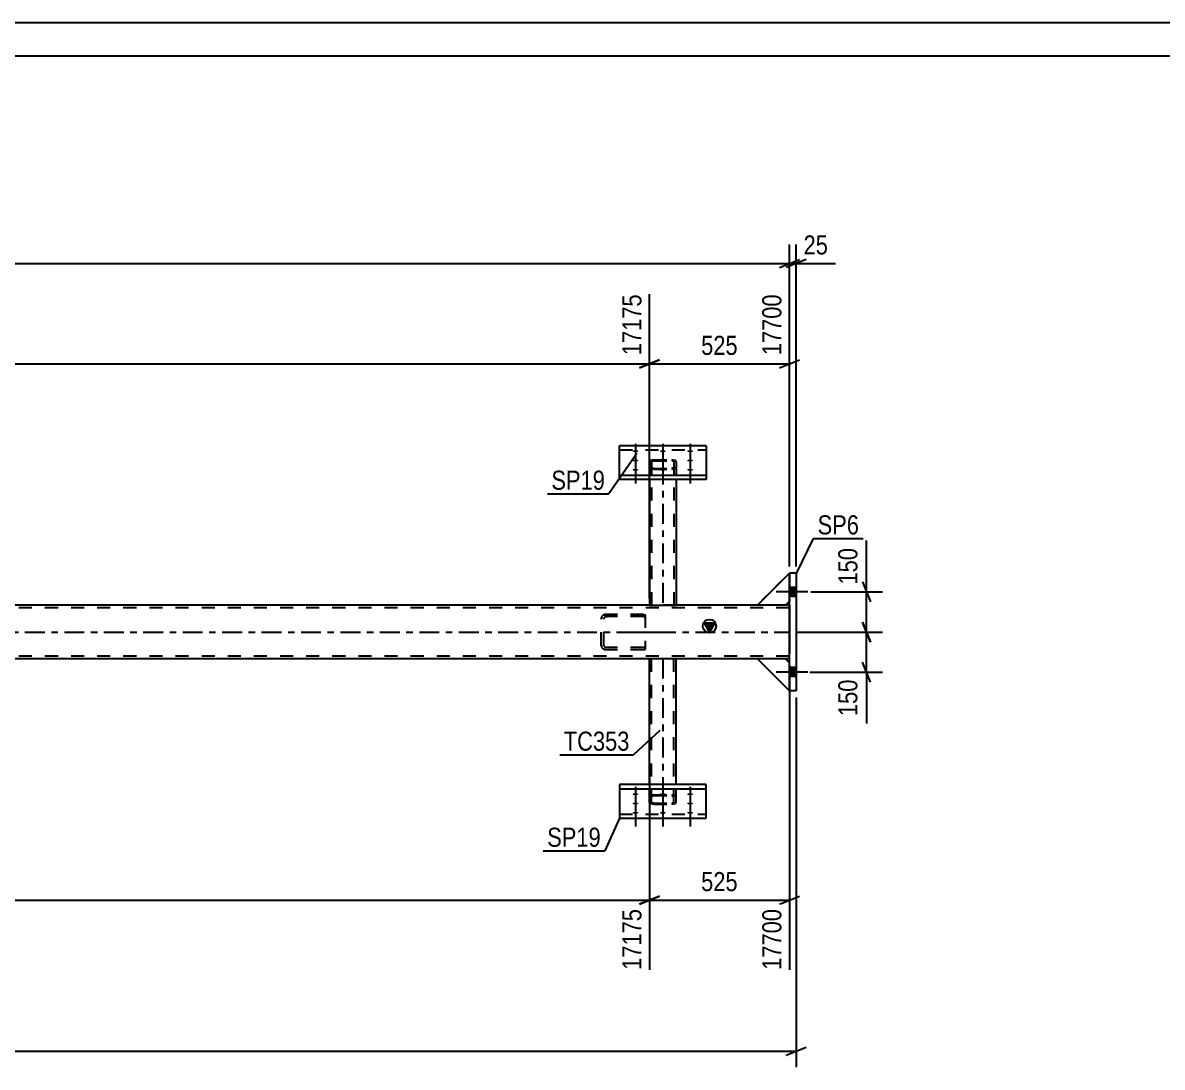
# Model space of a CAD drawing. Header units: millimetres. Extents: x 0 to 1189, y 0 to 841.
# Drawn here: x 591 to 762, y 684.4 to 841 of the extents above; entities that cross this region are included whole.
import ezdxf

# ---------------------------------------------------------------- set-up
doc = ezdxf.new("R2010")
doc.units = ezdxf.units.MM
doc.linetypes.add('DXK_LINE_DOT2', pattern=[3.9198, 1.9599, -1.9599])
doc.linetypes.add('DXK_LINE_DOT3', pattern=[5.9187, 2.979, -0.9799, 0.9799, -0.9799])
doc.styles.add('Arial Narrow', font='ARIALN.TTF', dxfattribs={"height": 0.2})

# ---------------------------------------------------------------- blocks, each defined once
blk = doc.blocks.new('Unknown-761554047-1135')
at = {"color": 5, "linetype": 'Continuous'}
for p, q in [((1189, 841), (0, 841)), ((1184, 836), (5, 836))]:
    blk.add_line(p, q, dxfattribs=at)
blk = doc.blocks.new('Bolt-761554047-3221 - 3147')
at = {"linetype": 'Continuous'}
for points in [[(682.97, 725.46), (683.06, 725.46), (683.15, 725.45), (683.23, 725.44), (683.3, 725.41), (683.35, 725.39), (683.39, 725.36), (683.41, 725.33), (683.41, 725.3), (683.39, 725.27), (683.35, 725.24), (683.3, 725.21), (683.23, 725.19), (683.15, 725.18), (683.06, 725.17), (682.97, 725.16), (682.88, 725.17), (682.79, 725.18), (682.71, 725.19), (682.64, 725.21), (682.59, 725.24), (682.55, 725.27), (682.53, 725.3), (682.53, 725.33), (682.55, 725.36), (682.59, 725.39), (682.64, 725.41), (682.71, 725.44), (682.79, 725.45), (682.88, 725.46)], [(687.07, 725.46), (687.16, 725.46), (687.25, 725.45), (687.33, 725.44), (687.4, 725.41), (687.45, 725.39), (687.49, 725.36), (687.51, 725.33), (687.51, 725.3), (687.49, 725.27), (687.45, 725.24), (687.4, 725.21), (687.33, 725.19), (687.25, 725.18), (687.16, 725.17), (687.07, 725.16), (686.98, 725.17), (686.89, 725.18), (686.81, 725.19), (686.74, 725.21), (686.69, 725.24), (686.65, 725.27), (686.63, 725.3), (686.63, 725.33), (686.65, 725.36), (686.69, 725.39), (686.74, 725.41), (686.81, 725.44), (686.89, 725.45), (686.98, 725.46)], [(691.17, 725.46), (691.26, 725.46), (691.35, 725.45), (691.43, 725.44), (691.5, 725.41), (691.55, 725.39), (691.59, 725.36), (691.61, 725.33), (691.61, 725.3), (691.59, 725.27), (691.55, 725.24), (691.5, 725.21), (691.43, 725.19), (691.35, 725.18), (691.26, 725.17), (691.17, 725.16), (691.08, 725.17), (690.99, 725.18), (690.91, 725.19), (690.84, 725.21), (690.79, 725.24), (690.75, 725.27), (690.73, 725.3), (690.73, 725.33), (690.75, 725.36), (690.79, 725.39), (690.84, 725.41), (690.91, 725.44), (690.99, 725.45), (691.08, 725.46)], [(682.97, 724.06), (683.06, 724.06), (683.15, 724.05), (683.23, 724.03), (683.3, 724.01), (683.35, 723.99), (683.39, 723.96), (683.41, 723.93), (683.41, 723.9), (683.39, 723.87), (683.35, 723.84), (683.3, 723.81), (683.23, 723.79), (683.15, 723.77), (683.06, 723.76), (682.97, 723.76), (682.88, 723.76), (682.79, 723.77), (682.71, 723.79), (682.64, 723.81), (682.59, 723.84), (682.55, 723.87), (682.53, 723.9), (682.53, 723.93), (682.55, 723.96), (682.59, 723.99), (682.64, 724.01), (682.71, 724.03), (682.79, 724.05), (682.88, 724.06)], [(691.17, 724.06), (691.26, 724.06), (691.35, 724.05), (691.43, 724.03), (691.5, 724.01), (691.55, 723.99), (691.59, 723.96), (691.61, 723.93), (691.61, 723.9), (691.59, 723.87), (691.55, 723.84), (691.5, 723.81), (691.43, 723.79), (691.35, 723.77), (691.26, 723.76), (691.17, 723.76), (691.08, 723.76), (690.99, 723.77), (690.91, 723.79), (690.84, 723.81), (690.79, 723.84), (690.75, 723.87), (690.73, 723.9), (690.73, 723.93), (690.75, 723.96), (690.79, 723.99), (690.84, 724.01), (690.91, 724.03), (690.99, 724.05), (691.08, 724.06)], [(682.97, 722.66), (683.06, 722.66), (683.15, 722.65), (683.23, 722.63), (683.3, 722.61), (683.35, 722.58), (683.39, 722.56), (683.41, 722.53), (683.41, 722.49), (683.39, 722.46), (683.35, 722.43), (683.3, 722.41), (683.23, 722.39), (683.15, 722.37), (683.06, 722.36), (682.97, 722.36), (682.88, 722.36), (682.79, 722.37), (682.71, 722.39), (682.64, 722.41), (682.59, 722.43), (682.55, 722.46), (682.53, 722.49), (682.53, 722.53), (682.55, 722.56), (682.59, 722.58), (682.64, 722.61), (682.71, 722.63), (682.79, 722.65), (682.88, 722.66)], [(687.07, 722.66), (687.16, 722.66), (687.25, 722.65), (687.33, 722.63), (687.4, 722.61), (687.45, 722.58), (687.49, 722.56), (687.51, 722.53), (687.51, 722.49), (687.49, 722.46), (687.45, 722.43), (687.4, 722.41), (687.33, 722.39), (687.25, 722.37), (687.16, 722.36), (687.07, 722.36), (686.98, 722.36), (686.89, 722.37), (686.81, 722.39), (686.74, 722.41), (686.69, 722.43), (686.65, 722.46), (686.63, 722.49), (686.63, 722.53), (686.65, 722.56), (686.69, 722.58), (686.74, 722.61), (686.81, 722.63), (686.89, 722.65), (686.98, 722.66)], [(691.17, 722.66), (691.26, 722.66), (691.35, 722.65), (691.43, 722.63), (691.5, 722.61), (691.55, 722.58), (691.59, 722.56), (691.61, 722.53), (691.61, 722.49), (691.59, 722.46), (691.55, 722.43), (691.5, 722.41), (691.43, 722.39), (691.35, 722.37), (691.26, 722.36), (691.17, 722.36), (691.08, 722.36), (690.99, 722.37), (690.91, 722.39), (690.84, 722.41), (690.79, 722.43), (690.75, 722.46), (690.73, 722.49), (690.73, 722.53), (690.75, 722.56), (690.79, 722.58), (690.84, 722.61), (690.91, 722.63), (690.99, 722.65), (691.08, 722.66)]]:
    blk.add_hatch(color=1, dxfattribs=at).paths.add_polyline_path(points)
at = {"color": 1, "linetype": 'Continuous'}
for p, q in [((682.97, 726.4), (682.97, 723.28)), ((687.07, 726.4), (687.07, 723.28)), ((691.17, 726.4), (691.17, 723.28)), ((682.97, 725), (682.97, 721.88)), ((682.97, 723.6), (682.97, 720.48)), ((687.07, 723.6), (687.07, 720.48)), ((691.17, 725), (691.17, 721.88)), ((691.17, 723.6), (691.17, 720.48))]:
    blk.add_line(p, q, dxfattribs=at)
blk = doc.blocks.new('Part-761554047-3164 - 3147')
at = {"color": 2, "linetype": 'Continuous'}
for p, q in [((688.43, 745.63), (685.07, 745.63)), ((685.07, 726.74), (685.07, 745.63)), ((689.07, 745.63), (688.43, 745.63)), ((689.07, 726.74), (689.07, 745.63))]:
    blk.add_line(p, q, dxfattribs=at)
at = {"color": 7, "linetype": 'DXK_LINE_DOT2'}
for p, q in [((685.39, 724.05), (685.39, 745.63)), ((688.55, 745.63), (688.66, 745.63)), ((688.66, 745.63), (688.68, 745.63)), ((688.68, 745.63), (688.73, 745.63)), ((688.73, 745.63), (688.75, 745.63)), ((688.75, 724.05), (688.75, 745.63)), ((685.07, 724.05), (685.07, 726.74)), ((689.07, 724.05), (689.07, 726.74)), ((685.12, 725.06), (685.07, 724.98)), ((685.26, 725.13), (685.12, 725.06)), ((685.47, 725.18), (685.26, 725.13)), ((685.39, 724.98), (685.42, 725.02)), ((685.42, 725.02), (685.49, 725.06)), ((685.71, 725.2), (685.47, 725.18)), ((685.49, 725.06), (685.59, 725.08)), ((685.59, 725.08), (685.71, 725.09)), ((685.71, 725.2), (688.43, 725.2)), ((685.71, 725.09), (688.43, 725.09)), ((688.68, 725.18), (688.43, 725.2)), ((688.43, 725.09), (688.55, 725.08)), ((688.55, 725.08), (688.66, 725.06)), ((688.66, 725.06), (688.73, 725.02)), ((688.88, 725.13), (688.68, 725.18)), ((688.73, 725.02), (688.75, 724.98)), ((689.02, 725.06), (688.88, 725.13)), ((689.07, 724.98), (689.02, 725.06)), ((685.07, 724.05), (685.12, 723.96)), ((685.12, 723.96), (685.26, 723.89)), ((685.26, 723.89), (685.47, 723.85)), ((685.42, 724.01), (685.39, 724.05)), ((685.49, 723.97), (685.42, 724.01)), ((685.47, 723.85), (685.71, 723.83)), ((685.59, 723.95), (685.49, 723.97)), ((685.71, 723.94), (685.59, 723.95)), ((685.71, 723.94), (688.43, 723.94)), ((685.71, 723.83), (688.43, 723.83)), ((688.55, 723.95), (688.43, 723.94)), ((688.43, 723.83), (688.68, 723.85)), ((688.66, 723.97), (688.55, 723.95)), ((688.73, 724.01), (688.66, 723.97)), ((688.68, 723.85), (688.88, 723.89)), ((688.75, 724.05), (688.73, 724.01)), ((688.88, 723.89), (689.02, 723.96)), ((689.02, 723.96), (689.07, 724.05))]:
    blk.add_line(p, q, dxfattribs=at)
at = {"color": 7, "linetype": 'DXK_LINE_DOT3'}
blk.add_line((687.07, 745.63), (687.07, 724.51), dxfattribs=at)
blk = doc.blocks.new('Part-761554047-3298 - 3147')
at = {"color": 2, "linetype": 'Continuous'}
for p, q in [((705.47, 745.63), (701.27, 745.63)), ((701.27, 745.63), (706.07, 740.83)), ((706.07, 745.03), (705.47, 745.63))]:
    blk.add_line(p, q, dxfattribs=at)
at = {"color": 7, "linetype": 'DXK_LINE_DOT2'}
for p, q in [((706.07, 745.03), (706.07, 745.03)), ((706.07, 745.03), (706.07, 745.03)), ((706.07, 740.83), (706.07, 745.03)), ((706.07, 740.83), (706.07, 740.83)), ((706.07, 740.83), (706.07, 740.83))]:
    blk.add_line(p, q, dxfattribs=at)
blk = doc.blocks.new('Part-761554047-3242 - 3147')
at = {"color": 2, "linetype": 'Continuous'}
for p, q in [((680.57, 772.52), (680.57, 777.57)), ((693.57, 777.57), (680.57, 777.57)), ((693.57, 777.57), (693.57, 772.52)), ((680.57, 773.13), (693.57, 773.13)), ((693.57, 772.52), (680.57, 772.52))]:
    blk.add_line(p, q, dxfattribs=at)
at = {"color": 7, "linetype": 'DXK_LINE_DOT2'}
blk.add_line((680.57, 776.97), (693.57, 776.97), dxfattribs=at)
blk = doc.blocks.new('Part-761554047-3307 - 3147')
at = {"color": 2, "linetype": 'Continuous'}
for p, q in [((701.27, 753.66), (706.07, 758.46)), ((706.07, 758.46), (706.07, 758.43)), ((706.07, 754.26), (705.47, 753.66)), ((705.47, 753.66), (701.27, 753.66))]:
    blk.add_line(p, q, dxfattribs=at)
at = {"color": 7, "linetype": 'DXK_LINE_DOT2'}
for q in [(706.07, 758.43), (706.07, 754.26), (706.07, 754.26)]:
    blk.add_line((706.07, 754.26), q, dxfattribs=at)
blk = doc.blocks.new('Part-761554047-3181 - 3147')
at = {"color": 7, "linetype": 'DXK_LINE_DOT2'}
for p, q in [((677.87, 751.87), (677.81, 751.63)), ((677.81, 747.63), (677.81, 751.63)), ((678.25, 751.63), (678.28, 751.75)), ((678.25, 747.63), (678.25, 751.63)), ((684.18, 752.27), (678.33, 752.27)), ((684.18, 751.95), (678.33, 751.95)), ((678.68, 752.27), (678.35, 752.22)), ((678.52, 751.93), (678.68, 751.95)), ((684.18, 752.27), (684.43, 752.23)), ((684.18, 751.95), (684.34, 751.93)), ((684.34, 751.93), (684.43, 751.88)), ((684.43, 752.23), (684.43, 747.03)), ((677.81, 747.63), (677.87, 747.39)), ((678.28, 747.51), (678.25, 747.63)), ((684.18, 747.31), (678.33, 747.31)), ((678.68, 747.31), (678.52, 747.33)), ((684.34, 747.33), (684.18, 747.31)), ((684.43, 747.38), (684.34, 747.33)), ((678.33, 746.99), (684.18, 746.99)), ((678.35, 747.04), (678.68, 746.99)), ((684.18, 746.99), (684.43, 747.03))]:
    blk.add_line(p, q, dxfattribs=at)
at = {"color": 7, "linetype": 'DXK_LINE_DOT3'}
blk.add_line((681.08, 749.63), (688.28, 749.63), dxfattribs=at)
at = {"color": 7, "linetype": 'DXK_LINE_DOT2'}
for centre, radius, start, end in [((678.55, 751.45), 0.802, 104.5547, 147.5896), ((678.62, 751.54), 0.401, 104.5547, 147.5896), ((678.55, 747.81), 0.802, 212.4104, 255.4453), ((678.62, 747.72), 0.401, 212.4104, 255.4453)]:
    blk.add_arc(centre, radius, start, end, dxfattribs=at)
blk = doc.blocks.new('Part-761554047-3194 - 3147')
at = {"color": 2, "linetype": 'Continuous'}
for p, q in [((693.57, 726.74), (680.57, 726.74)), ((680.57, 726.74), (680.57, 721.69)), ((693.57, 721.69), (693.57, 726.74)), ((680.57, 726.13), (693.57, 726.13)), ((680.57, 721.69), (693.57, 721.69))]:
    blk.add_line(p, q, dxfattribs=at)
at = {"color": 7, "linetype": 'DXK_LINE_DOT2'}
blk.add_line((680.57, 722.29), (693.57, 722.29), dxfattribs=at)
blk = doc.blocks.new('Part-761554047-3195 - 3147')
at = {"color": 7, "linetype": 'DXK_LINE_DOT2'}
for p, q in [((685.12, 775.3), (685.07, 775.21)), ((685.07, 775.21), (685.07, 772.52)), ((685.26, 775.37), (685.12, 775.3)), ((685.47, 775.41), (685.26, 775.37)), ((685.39, 775.21), (685.42, 775.25)), ((685.39, 775.21), (685.39, 753.63)), ((685.42, 775.25), (685.49, 775.29)), ((685.71, 775.43), (685.47, 775.41)), ((685.49, 775.29), (685.59, 775.31)), ((685.59, 775.31), (685.71, 775.32)), ((685.71, 775.43), (688.43, 775.43)), ((685.71, 775.32), (688.43, 775.32)), ((688.68, 775.41), (688.43, 775.43)), ((688.43, 775.32), (688.55, 775.31)), ((688.55, 775.31), (688.66, 775.29)), ((688.66, 775.29), (688.73, 775.25)), ((688.88, 775.37), (688.68, 775.41)), ((688.73, 775.25), (688.75, 775.21)), ((688.75, 775.21), (688.75, 753.63)), ((689.02, 775.3), (688.88, 775.37)), ((689.07, 775.21), (689.02, 775.3)), ((689.07, 775.21), (689.07, 772.52)), ((685.07, 774.28), (685.12, 774.2)), ((685.12, 774.2), (685.26, 774.13)), ((685.26, 774.13), (685.47, 774.08)), ((685.42, 774.24), (685.39, 774.28)), ((685.49, 774.2), (685.42, 774.24)), ((685.47, 774.08), (685.71, 774.06)), ((685.59, 774.18), (685.49, 774.2)), ((685.71, 774.17), (685.59, 774.18)), ((685.71, 774.17), (688.43, 774.17)), ((685.71, 774.06), (688.43, 774.06)), ((688.55, 774.18), (688.43, 774.17)), ((688.43, 774.06), (688.68, 774.08)), ((688.66, 774.2), (688.55, 774.18)), ((688.73, 774.24), (688.66, 774.2)), ((688.68, 774.08), (688.88, 774.13)), ((688.75, 774.28), (688.73, 774.24)), ((688.88, 774.13), (689.02, 774.2)), ((689.02, 774.2), (689.07, 774.28)), ((688.73, 753.63), (688.75, 753.63))]:
    blk.add_line(p, q, dxfattribs=at)
at = {"color": 7, "linetype": 'DXK_LINE_DOT3'}
blk.add_line((687.07, 774.75), (687.07, 753.63), dxfattribs=at)
at = {"color": 2, "linetype": 'Continuous'}
for p, q in [((685.07, 772.52), (685.07, 753.63)), ((689.07, 772.52), (689.07, 753.63)), ((685.07, 753.63), (689.07, 753.63))]:
    blk.add_line(p, q, dxfattribs=at)
blk = doc.blocks.new('Bolt-761554047-3200 - 3147')
at = {"linetype": 'Continuous'}
for points in [[(706.07, 756.29), (706.07, 754.97), (707.07, 754.97), (707.07, 756.29)], [(706.07, 756.29), (706.07, 754.97), (707.07, 754.97), (707.07, 756.29)], [(706.07, 744.29), (706.07, 742.97), (707.07, 742.97), (707.07, 744.29)], [(706.07, 744.29), (706.07, 742.97), (707.07, 742.97), (707.07, 744.29)]]:
    blk.add_hatch(color=1, dxfattribs=at).paths.add_polyline_path(points)
at = {"color": 1, "linetype": 'Continuous'}
for p, q in [((707.07, 756.29), (706.07, 756.29)), ((707.07, 756.29), (706.07, 756.29)), ((708.83, 755.63), (704.07, 755.63)), ((708.83, 755.63), (704.07, 755.63)), ((707.07, 754.97), (706.07, 754.97)), ((707.07, 754.97), (706.07, 754.97)), ((707.07, 744.29), (706.07, 744.29)), ((707.07, 744.29), (706.07, 744.29)), ((708.83, 743.63), (704.07, 743.63)), ((708.83, 743.63), (704.07, 743.63)), ((707.07, 742.97), (706.07, 742.97)), ((707.07, 742.97), (706.07, 742.97))]:
    blk.add_line(p, q, dxfattribs=at)
blk = doc.blocks.new('Part-761554047-3204 - 3147')
at = {"color": 2, "linetype": 'Continuous'}
for p, q in [((706.07, 740.83), (706.07, 758.43)), ((707.07, 758.43), (706.07, 758.43)), ((707.07, 758.43), (707.07, 740.83)), ((707.07, 740.83), (706.07, 740.83))]:
    blk.add_line(p, q, dxfattribs=at)
blk = doc.blocks.new('Bolt-761554047-3222 - 3147')
at = {"linetype": 'Continuous'}
for points in [[(682.97, 776.6), (682.88, 776.6), (682.79, 776.61), (682.71, 776.63), (682.64, 776.65), (682.59, 776.68), (682.55, 776.7), (682.53, 776.73), (682.53, 776.77), (682.55, 776.8), (682.59, 776.83), (682.64, 776.85), (682.71, 776.87), (682.79, 776.89), (682.88, 776.9), (682.97, 776.9), (683.06, 776.9), (683.15, 776.89), (683.23, 776.87), (683.3, 776.85), (683.35, 776.83), (683.39, 776.8), (683.41, 776.77), (683.41, 776.73), (683.39, 776.7), (683.35, 776.68), (683.3, 776.65), (683.23, 776.63), (683.15, 776.61), (683.06, 776.6)], [(687.07, 776.6), (686.98, 776.6), (686.89, 776.61), (686.81, 776.63), (686.74, 776.65), (686.69, 776.68), (686.65, 776.7), (686.63, 776.73), (686.63, 776.77), (686.65, 776.8), (686.69, 776.83), (686.74, 776.85), (686.81, 776.87), (686.89, 776.89), (686.98, 776.9), (687.07, 776.9), (687.16, 776.9), (687.25, 776.89), (687.33, 776.87), (687.4, 776.85), (687.45, 776.83), (687.49, 776.8), (687.51, 776.77), (687.51, 776.73), (687.49, 776.7), (687.45, 776.68), (687.4, 776.65), (687.33, 776.63), (687.25, 776.61), (687.16, 776.6)], [(691.17, 776.6), (691.08, 776.6), (690.99, 776.61), (690.91, 776.63), (690.84, 776.65), (690.79, 776.68), (690.75, 776.7), (690.73, 776.73), (690.73, 776.77), (690.75, 776.8), (690.79, 776.83), (690.84, 776.85), (690.91, 776.87), (690.99, 776.89), (691.08, 776.9), (691.17, 776.9), (691.26, 776.9), (691.35, 776.89), (691.43, 776.87), (691.5, 776.85), (691.55, 776.83), (691.59, 776.8), (691.61, 776.77), (691.61, 776.73), (691.59, 776.7), (691.55, 776.68), (691.5, 776.65), (691.43, 776.63), (691.35, 776.61), (691.26, 776.6)], [(682.97, 775.2), (682.88, 775.2), (682.79, 775.21), (682.71, 775.23), (682.64, 775.25), (682.59, 775.27), (682.55, 775.3), (682.53, 775.33), (682.53, 775.36), (682.55, 775.39), (682.59, 775.42), (682.64, 775.45), (682.71, 775.47), (682.79, 775.49), (682.88, 775.5), (682.97, 775.5), (683.06, 775.5), (683.15, 775.49), (683.23, 775.47), (683.3, 775.45), (683.35, 775.42), (683.39, 775.39), (683.41, 775.36), (683.41, 775.33), (683.39, 775.3), (683.35, 775.27), (683.3, 775.25), (683.23, 775.23), (683.15, 775.21), (683.06, 775.2)], [(691.17, 775.2), (691.08, 775.2), (690.99, 775.21), (690.91, 775.23), (690.84, 775.25), (690.79, 775.27), (690.75, 775.3), (690.73, 775.33), (690.73, 775.36), (690.75, 775.39), (690.79, 775.42), (690.84, 775.45), (690.91, 775.47), (690.99, 775.49), (691.08, 775.5), (691.17, 775.5), (691.26, 775.5), (691.35, 775.49), (691.43, 775.47), (691.5, 775.45), (691.55, 775.42), (691.59, 775.39), (691.61, 775.36), (691.61, 775.33), (691.59, 775.3), (691.55, 775.27), (691.5, 775.25), (691.43, 775.23), (691.35, 775.21), (691.26, 775.2)], [(682.97, 773.8), (682.88, 773.8), (682.79, 773.81), (682.71, 773.82), (682.64, 773.85), (682.59, 773.87), (682.55, 773.9), (682.53, 773.93), (682.53, 773.96), (682.55, 773.99), (682.59, 774.02), (682.64, 774.05), (682.71, 774.07), (682.79, 774.08), (682.88, 774.09), (682.97, 774.1), (683.06, 774.09), (683.15, 774.08), (683.23, 774.07), (683.3, 774.05), (683.35, 774.02), (683.39, 773.99), (683.41, 773.96), (683.41, 773.93), (683.39, 773.9), (683.35, 773.87), (683.3, 773.85), (683.23, 773.82), (683.15, 773.81), (683.06, 773.8)], [(687.07, 773.8), (686.98, 773.8), (686.89, 773.81), (686.81, 773.82), (686.74, 773.85), (686.69, 773.87), (686.65, 773.9), (686.63, 773.93), (686.63, 773.96), (686.65, 773.99), (686.69, 774.02), (686.74, 774.05), (686.81, 774.07), (686.89, 774.08), (686.98, 774.09), (687.07, 774.1), (687.16, 774.09), (687.25, 774.08), (687.33, 774.07), (687.4, 774.05), (687.45, 774.02), (687.49, 773.99), (687.51, 773.96), (687.51, 773.93), (687.49, 773.9), (687.45, 773.87), (687.4, 773.85), (687.33, 773.82), (687.25, 773.81), (687.16, 773.8)], [(691.17, 773.8), (691.08, 773.8), (690.99, 773.81), (690.91, 773.82), (690.84, 773.85), (690.79, 773.87), (690.75, 773.9), (690.73, 773.93), (690.73, 773.96), (690.75, 773.99), (690.79, 774.02), (690.84, 774.05), (690.91, 774.07), (690.99, 774.08), (691.08, 774.09), (691.17, 774.1), (691.26, 774.09), (691.35, 774.08), (691.43, 774.07), (691.5, 774.05), (691.55, 774.02), (691.59, 773.99), (691.61, 773.96), (691.61, 773.93), (691.59, 773.9), (691.55, 773.87), (691.5, 773.85), (691.43, 773.82), (691.35, 773.81), (691.26, 773.8)]]:
    blk.add_hatch(color=1, dxfattribs=at).paths.add_polyline_path(points)
at = {"color": 1, "linetype": 'Continuous'}
for p, q in [((682.97, 777.84), (682.97, 774.72)), ((682.97, 776.44), (682.97, 773.32)), ((687.07, 777.84), (687.07, 774.72)), ((691.17, 777.84), (691.17, 774.72)), ((691.17, 776.44), (691.17, 773.32)), ((682.97, 775.04), (682.97, 771.92)), ((687.07, 775.04), (687.07, 771.92)), ((691.17, 775.04), (691.17, 771.92))]:
    blk.add_line(p, q, dxfattribs=at)
blk = doc.blocks.new('Part-761554047-3272 - 3147')
at = {"color": 7, "linetype": 'DXK_LINE_DOT2'}
for p, q in [((701.27, 753.66), (706.07, 758.46)), ((706.07, 758.46), (706.07, 754.26)), ((706.07, 754.26), (705.47, 753.66)), ((705.47, 753.66), (701.27, 753.66))]:
    blk.add_line(p, q, dxfattribs=at)
blk = doc.blocks.new('Part-761554047-3295 - 3147')
at = {"color": 7, "linetype": 'DXK_LINE_DOT2'}
for p, q in [((705.47, 745.63), (701.27, 745.63)), ((701.27, 745.63), (706.07, 740.83)), ((706.07, 745.03), (705.47, 745.63)), ((706.07, 740.83), (706.07, 745.03))]:
    blk.add_line(p, q, dxfattribs=at)
blk = doc.blocks.new('Part-761554047-3301 - 3147')
at = {"color": 7, "linetype": 'DXK_LINE_DOT2'}
for p, q in [((705.47, 745.63), (701.27, 745.63)), ((701.27, 745.63), (706.07, 740.83)), ((706.07, 745.03), (705.47, 745.63)), ((706.07, 740.83), (706.07, 745.03))]:
    blk.add_line(p, q, dxfattribs=at)
blk = doc.blocks.new('Part-761554047-3304 - 3147')
at = {"color": 7, "linetype": 'DXK_LINE_DOT2'}
for p, q in [((701.27, 753.66), (706.07, 758.46)), ((706.07, 758.46), (706.07, 754.26)), ((706.07, 754.26), (705.47, 753.66)), ((705.47, 753.66), (701.27, 753.66))]:
    blk.add_line(p, q, dxfattribs=at)
blk = doc.blocks.new('Part-761554047-3324 - 3147')
at = {"linetype": 'Continuous'}
blk.add_hatch(color=2, dxfattribs=at).paths.add_polyline_path([(694.07, 749.63), (693.27, 751.03), (694.87, 751.03)])
at = {"color": 7, "linetype": 'DXK_LINE_DOT2'}
for p, q in [((706.07, 753.23), (76.43, 753.23)), ((689.07, 753.63), (685.07, 753.63)), ((706.07, 753.63), (706.07, 752.83)), ((706.07, 753.63), (706.07, 753.4)), ((706.07, 746.03), (76.43, 746.03)), ((689.07, 745.63), (685.07, 745.63)), ((705.47, 745.63), (701.27, 745.63)), ((706.07, 745.63), (706.07, 746.43))]:
    blk.add_line(p, q, dxfattribs=at)
at = {"color": 2, "linetype": 'Continuous'}
for p, q in [((685.07, 753.63), (449.08, 753.63)), ((706.07, 753.63), (689.07, 753.63)), ((706.07, 752.83), (706.07, 746.43)), ((694.07, 749.63), (693.27, 751.03)), ((693.27, 751.03), (694.87, 751.03)), ((694.87, 751.03), (694.07, 749.63)), ((685.07, 745.63), (449.08, 745.63)), ((701.27, 745.63), (689.07, 745.63)), ((706.07, 745.63), (705.47, 745.63))]:
    blk.add_line(p, q, dxfattribs=at)
at = {"color": 7, "linetype": 'DXK_LINE_DOT3'}
blk.add_line((76.43, 749.63), (706.07, 749.63), dxfattribs=at)
at = {"color": 2, "linetype": 'Continuous'}
blk.add_circle((694.07, 750.53), 1, dxfattribs=at)
blk = doc.blocks.new('StraightDimension-761554047-7304 - 3147')
at = {"color": 7, "linetype": 'Continuous'}
for p, q in [((706.07, 759.46), (706.07, 807.75)), ((704.57, 804.3), (707.57, 805.5)), ((63.53, 804.9), (706.07, 804.9))]:
    blk.add_line(p, q, dxfattribs=at)
blk = doc.blocks.new('StraightDimension-761554047-3360 - 3147')
at = {"color": 7, "linetype": 'Continuous'}
for p, q in [((717.03, 757.13), (718.23, 754.13)), ((709.29, 755.63), (720.03, 755.63)), ((717.63, 749.63), (717.63, 755.63)), ((718.23, 748.13), (717.03, 751.13)), ((707.07, 749.63), (720.03, 749.63))]:
    blk.add_line(p, q, dxfattribs=at)
at = {"color": 0}
blk.add_wipeout([(716.88, 762.84), (712.68, 762.84), (712.68, 756.15), (716.88, 756.15)], dxfattribs=at)
at = {"color": 7, "linetype": 'Continuous'}
blk.add_line((717.63, 755.63), (717.63, 763.36), dxfattribs=at)
blk.add_line((717.63, 755.63), (717.63, 763.36), dxfattribs=at)
at = {"color": 3, "style": 'Arial Narrow'}
blk.add_text('150', height=2.863, rotation=90.0002, dxfattribs=at).set_placement((716.28, 756.75))
blk = doc.blocks.new('StraightDimension-761554047-3340 - 3147')
at = {"color": 7, "linetype": 'Continuous'}
for p, q in [((707.07, 739.83), (707.07, 684.36)), ((63.53, 686.76), (707.07, 686.76)), ((705.57, 686.16), (708.57, 687.36))]:
    blk.add_line(p, q, dxfattribs=at)
blk = doc.blocks.new('StraightDimension-761554047-3351 - 3147')
at = {"color": 7, "linetype": 'Continuous'}
for p, q in [((717.03, 751.13), (718.23, 748.13)), ((707.07, 749.63), (720.03, 749.63)), ((717.63, 743.63), (717.63, 749.63)), ((718.23, 742.13), (717.03, 745.13)), ((709.15, 743.63), (720.03, 743.63))]:
    blk.add_line(p, q, dxfattribs=at)
at = {"color": 0}
blk.add_wipeout([(716.88, 743.1), (712.68, 743.1), (712.68, 736.42), (716.88, 736.42)], dxfattribs=at)
at = {"color": 7, "linetype": 'Continuous'}
blk.add_line((717.63, 743.63), (717.63, 735.9), dxfattribs=at)
blk.add_line((717.63, 743.63), (717.63, 735.9), dxfattribs=at)
at = {"color": 3, "style": 'Arial Narrow'}
blk.add_text('150', height=2.863, rotation=90.0002, dxfattribs=at).set_placement((716.28, 737.02))
blk = doc.blocks.new('StraightDimension-761554047-3462 - 3147')
at = {"color": 7, "linetype": 'Continuous'}
for p, q in [((685.07, 754.63), (685.07, 800.28)), ((683.57, 789.24), (686.57, 790.44)), ((445.08, 789.84), (685.07, 789.84))]:
    blk.add_line(p, q, dxfattribs=at)
at = {"color": 0, "linetype": 'Continuous'}
blk.add_wipeout([(684.47, 800.88), (680.27, 800.88), (680.27, 790.54), (684.47, 790.54)], dxfattribs=at)
at = {"color": 3, "linetype": 'Continuous', "style": 'Arial Narrow'}
blk.add_text('17175', height=2.863, rotation=90.0002, dxfattribs=at).set_placement((683.87, 791.14))
blk = doc.blocks.new('StraightDimension-761554047-3485 - 3147')
at = {"color": 7, "linetype": 'Continuous'}
for p, q in [((685.07, 754.63), (685.07, 800.28)), ((706.07, 759.46), (706.07, 800.28)), ((686.57, 790.44), (683.57, 789.24)), ((704.57, 789.24), (707.57, 790.44)), ((685.07, 789.84), (706.07, 789.84))]:
    blk.add_line(p, q, dxfattribs=at)
at = {"color": 0, "linetype": 'Continuous'}
blk.add_wipeout([(705.47, 800.88), (701.27, 800.88), (701.27, 790.54), (705.47, 790.54)], dxfattribs=at)
at = {"color": 0}
blk.add_wipeout([(698.91, 790.59), (698.91, 794.79), (692.23, 794.79), (692.23, 790.59)], dxfattribs=at)
at = {"color": 3, "linetype": 'Continuous', "style": 'Arial Narrow'}
blk.add_text('17700', height=2.863, rotation=90.0002, dxfattribs=at).set_placement((704.87, 791.14))
at = {"color": 3, "style": 'Arial Narrow'}
blk.add_text('525', height=2.863, dxfattribs=at).set_placement((692.83, 791.19))
blk = doc.blocks.new('StraightDimension-761554047-3517 - 3147')
at = {"color": 7, "linetype": 'Continuous'}
for p, q in [((685.07, 727.76), (685.07, 698.96)), ((683.57, 708.81), (686.57, 710.01)), ((445.08, 709.41), (685.07, 709.41))]:
    blk.add_line(p, q, dxfattribs=at)
at = {"color": 0, "linetype": 'Continuous'}
blk.add_wipeout([(684.47, 708.71), (680.27, 708.71), (680.27, 698.36), (684.47, 698.36)], dxfattribs=at)
at = {"color": 3, "linetype": 'Continuous', "style": 'Arial Narrow'}
blk.add_text('17175', height=2.863, rotation=90.0002, dxfattribs=at).set_placement((683.87, 698.96))
blk = doc.blocks.new('StraightDimension-761554047-3530 - 3147')
at = {"color": 7, "linetype": 'Continuous'}
for p, q in [((706.07, 744.63), (706.07, 698.96)), ((685.07, 727.76), (685.07, 698.96)), ((686.57, 710.01), (683.57, 708.81)), ((704.57, 708.81), (707.57, 710.01)), ((685.07, 709.41), (706.07, 709.41))]:
    blk.add_line(p, q, dxfattribs=at)
at = {"color": 0}
blk.add_wipeout([(698.91, 710.16), (698.91, 714.36), (692.23, 714.36), (692.23, 710.16)], dxfattribs=at)
at = {"color": 0, "linetype": 'Continuous'}
blk.add_wipeout([(705.47, 708.71), (701.27, 708.71), (701.27, 698.36), (705.47, 698.36)], dxfattribs=at)
at = {"color": 3, "style": 'Arial Narrow'}
blk.add_text('525', height=2.863, dxfattribs=at).set_placement((692.83, 710.76))
at = {"color": 3, "linetype": 'Continuous', "style": 'Arial Narrow'}
blk.add_text('17700', height=2.863, rotation=90.0002, dxfattribs=at).set_placement((704.87, 698.96))
blk = doc.blocks.new('StraightDimension-761554047-7303 - 3147')
at = {"color": 7, "linetype": 'Continuous'}
for p, q in [((706.07, 759.46), (706.07, 807.75)), ((707.07, 759.43), (707.07, 807.75)), ((704.57, 804.3), (707.57, 805.5)), ((708.57, 805.5), (705.57, 804.3)), ((706.07, 804.9), (707.07, 804.9))]:
    blk.add_line(p, q, dxfattribs=at)
at = {"color": 0}
blk.add_wipeout([(712.45, 805.65), (712.45, 809.85), (707.6, 809.85), (707.6, 805.65)], dxfattribs=at)
at = {"color": 7, "linetype": 'Continuous'}
blk.add_line((707.07, 804.9), (712.98, 804.9), dxfattribs=at)
blk.add_line((707.07, 804.9), (712.98, 804.9), dxfattribs=at)
at = {"color": 3, "style": 'Arial Narrow'}
blk.add_text('25', height=2.863, dxfattribs=at).set_placement((708.2, 806.25))
blk = doc.blocks.new('Mark-761554047-3160 - 3147')
at = {"color": 0}
blk.add_wipeout([(682.09, 731.83), (682.09, 734.83), (672.22, 734.83), (672.22, 731.83)], dxfattribs=at)
blk.add_wipeout([(682.09, 731.83), (682.09, 734.83), (672.22, 734.83), (672.22, 731.83)], dxfattribs=at)
at = {"color": 30, "linetype": 'Continuous'}
for p in [(686.64, 734.88), (671.62, 731.23)]:
    blk.add_line(p, (682.69, 731.23), dxfattribs=at)
at = {"color": 3, "style": 'Arial Narrow'}
blk.add_text('TC353', height=2.863, dxfattribs=at).set_placement((672.22, 731.83))
blk = doc.blocks.new('Mark-761554047-12028 - 3147')
at = {"color": 0}
blk.add_wipeout([(716.52, 764.27), (716.52, 767.27), (710.31, 767.27), (710.31, 764.27)], dxfattribs=at)
blk.add_wipeout([(716.52, 764.27), (716.52, 767.27), (710.31, 767.27), (710.31, 764.27)], dxfattribs=at)
at = {"color": 30, "linetype": 'Continuous'}
for p, q in [((707.07, 758.32), (709.71, 763.67)), ((709.71, 763.67), (717.12, 763.67))]:
    blk.add_line(p, q, dxfattribs=at)
at = {"color": 3, "style": 'Arial Narrow'}
blk.add_text('SP6', height=2.863, dxfattribs=at).set_placement((710.31, 764.27))
blk = doc.blocks.new('Mark-761554047-3238 - 3147')
at = {"color": 0}
blk.add_wipeout([(678.4, 770.97), (678.4, 773.97), (670.36, 773.97), (670.36, 770.97)], dxfattribs=at)
blk.add_wipeout([(678.4, 770.97), (678.4, 773.97), (670.36, 773.97), (670.36, 770.97)], dxfattribs=at)
at = {"color": 30, "linetype": 'Continuous'}
for p in [(683.19, 776.41), (669.76, 770.37)]:
    blk.add_line(p, (679, 770.37), dxfattribs=at)
at = {"color": 3, "style": 'Arial Narrow'}
blk.add_text('SP19', height=2.863, dxfattribs=at).set_placement((670.36, 770.97))
blk = doc.blocks.new('Mark-761554047-12070 - 3147')
at = {"color": 0}
blk.add_wipeout([(677.77, 717.42), (677.77, 720.42), (669.73, 720.42), (669.73, 717.42)], dxfattribs=at)
blk.add_wipeout([(677.77, 717.42), (677.77, 720.42), (669.73, 720.42), (669.73, 717.42)], dxfattribs=at)
at = {"color": 30, "linetype": 'Continuous'}
for p in [(680.57, 721.69), (669.13, 716.82)]:
    blk.add_line(p, (678.37, 716.82), dxfattribs=at)
at = {"color": 3, "style": 'Arial Narrow'}
blk.add_text('SP19', height=2.863, dxfattribs=at).set_placement((669.73, 717.42))

msp = doc.modelspace()

# ---------------------------------------------------------------- block references
for name in ['Unknown-761554047-1135', 'Part-761554047-3242 - 3147', 'Bolt-761554047-3222 - 3147', 'Part-761554047-3195 - 3147', 'Part-761554047-3307 - 3147', 'Part-761554047-3272 - 3147', 'Part-761554047-3304 - 3147', 'Part-761554047-3204 - 3147', 'Bolt-761554047-3200 - 3147', 'Part-761554047-3324 - 3147', 'Part-761554047-3181 - 3147', 'Part-761554047-3164 - 3147', 'Part-761554047-3298 - 3147', 'Part-761554047-3295 - 3147', 'Part-761554047-3301 - 3147', 'Part-761554047-3194 - 3147', 'Bolt-761554047-3221 - 3147']:
    msp.add_blockref(name, (0, 0))

# ---------------------------------------------------------------- next in the draw order: block references
msp.add_blockref('StraightDimension-761554047-7304 - 3147', (0, 0))

# ---------------------------------------------------------------- next in the draw order: block references
msp.add_blockref('StraightDimension-761554047-3360 - 3147', (0, 0))

# ---------------------------------------------------------------- next in the draw order: block references
msp.add_blockref('StraightDimension-761554047-3340 - 3147', (0, 0))

# ---------------------------------------------------------------- next in the draw order: block references
for name in ['StraightDimension-761554047-3462 - 3147', 'StraightDimension-761554047-3351 - 3147', 'StraightDimension-761554047-3517 - 3147']:
    msp.add_blockref(name, (0, 0))

# ---------------------------------------------------------------- next in the draw order: block references
for name in ['StraightDimension-761554047-3485 - 3147', 'StraightDimension-761554047-3530 - 3147', 'Mark-761554047-12070 - 3147']:
    msp.add_blockref(name, (0, 0))

# ---------------------------------------------------------------- next in the draw order: block references
for name in ['StraightDimension-761554047-7303 - 3147', 'Mark-761554047-3238 - 3147', 'Mark-761554047-3160 - 3147']:
    msp.add_blockref(name, (0, 0))

# ---------------------------------------------------------------- next in the draw order: block references
msp.add_blockref('Mark-761554047-12028 - 3147', (0, 0))

doc.saveas('drawing.dxf')
